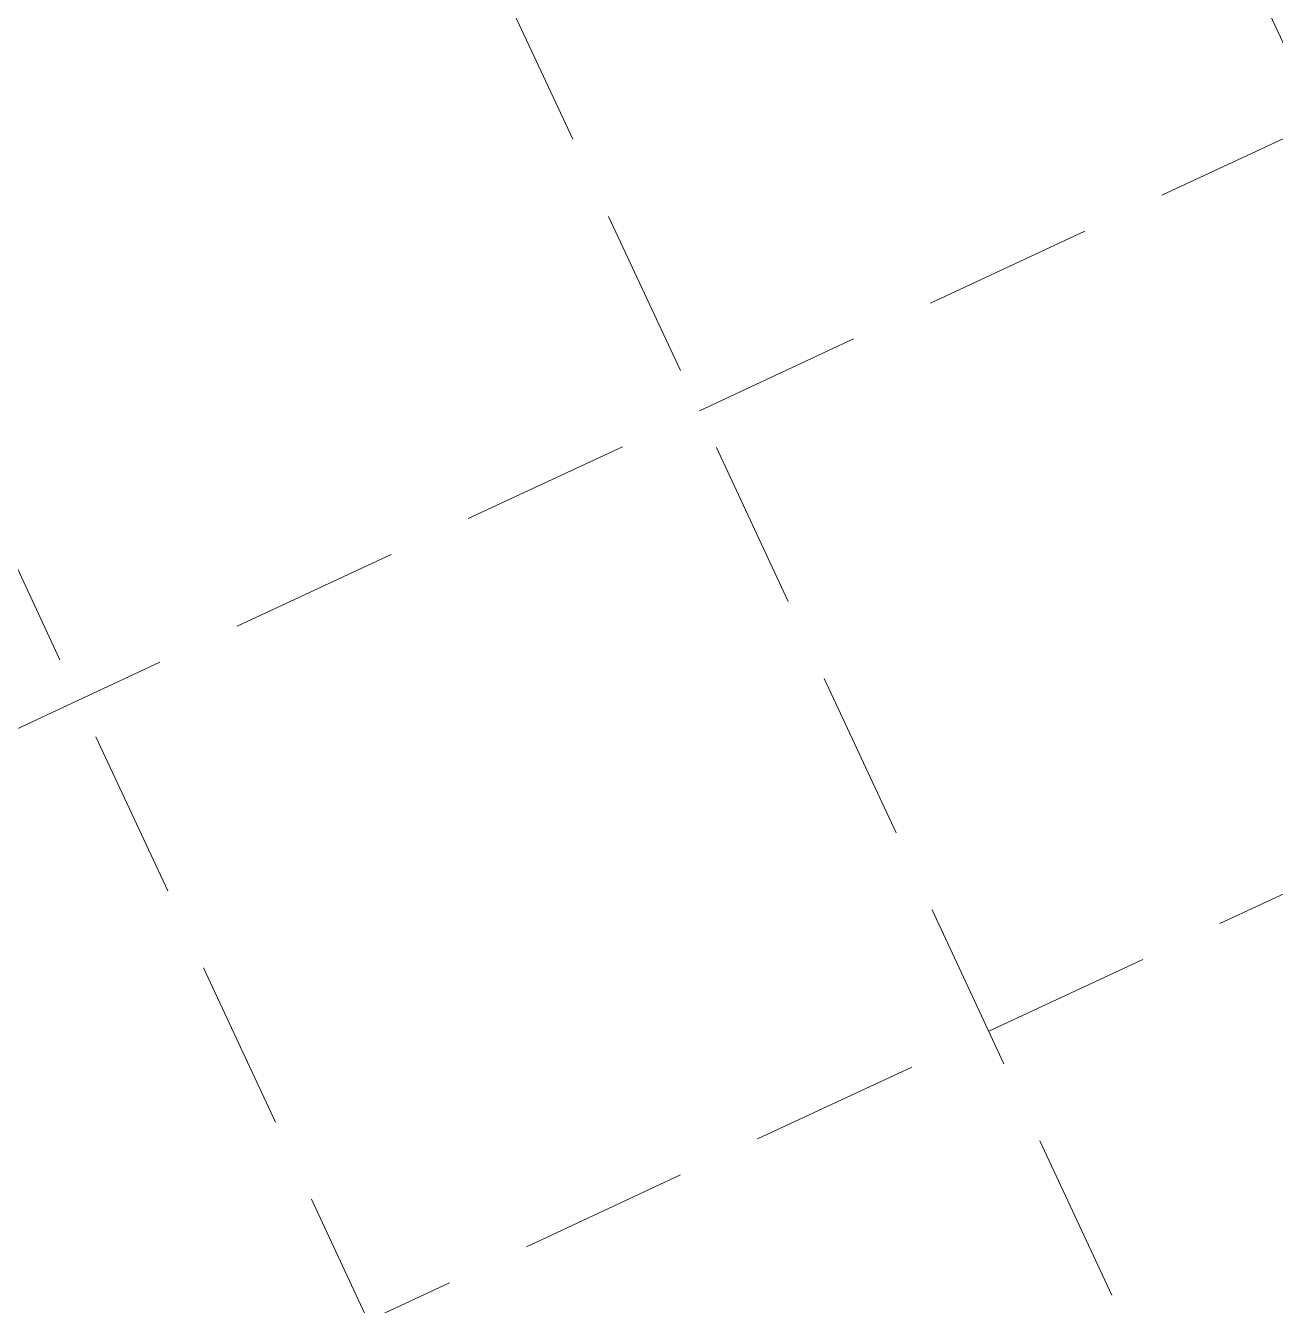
# Model space of a CAD drawing. Extents: x 2498567 to 2501210, y 7092229 to 7094464.
# Drawn here: x 2499619.5 to 2499683.8, y 7092802.8 to 7092868.7 of the extents above; entities that cross this region are included whole.
import ezdxf

# ---------------------------------------------------------------- set-up
doc = ezdxf.new("R2010")
doc.units = 0
doc.header["$MEASUREMENT"] = 0
doc.linetypes.add('HIDDEN', pattern=[0.375, 0.25, -0.125])
doc.layers.add('GRID', color=254, linetype='HIDDEN')

msp = doc.modelspace()

# ---------------------------------------------------------------- linework, layer by layer
at = {"layer": 'GRID', "color": 252, "linetype": 'HIDDEN', "lineweight": 0, "ltscale": 35}
for p, q in [((2499254.366, 7093789.689), (2499775.514, 7092672.016)), ((2499222.437, 7093774.801), (2499743.584, 7092657.128)), ((2499190.507, 7093759.913), (2499711.655, 7092642.24)), ((2499047.53, 7092565.973), (2501027.158, 7093489.031)), ((2499062.418, 7092534.044), (2501042.046, 7093457.102))]:
    msp.add_line(p, q, dxfattribs=at)

doc.saveas('drawing.dxf')
